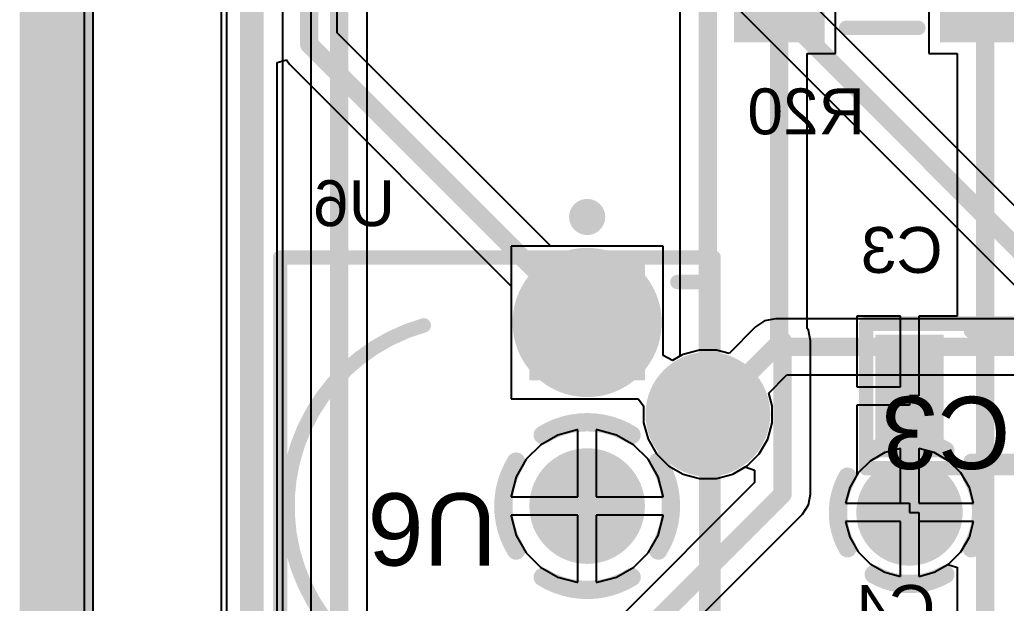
# Model space of a CAD drawing. Header units: inches. Extents: x -8.09 to -2.28, y -0.1 to 6.11.
# Drawn here: x -8.085 to -7.547, y 2.292 to 2.61 of the extents above; entities that cross this region are included whole.
import ezdxf

# ---------------------------------------------------------------- set-up
doc = ezdxf.new("R2010")
doc.units = ezdxf.units.IN
doc.header["$MEASUREMENT"] = 0
for name, color, linetype in [('BottomLayer', 5, 'Continuous'), ('BottomSolder', 6, 'Continuous'), ('InternalPlane1', 76, 'Continuous'), ('InternalPlane2', 16, 'Continuous'), ('KeepOutLayer', 6, 'Continuous'), ('Mechanical5', 56, 'Continuous'), ('MultiLayer', 9, 'Continuous'), ('PadHoleLayer', 156, 'Continuous'), ('TopLayer', 1, 'Continuous'), ('TopOverlay', 2, 'Continuous'), ('TopPaste', 8, 'Continuous'), ('TopSolder', 216, 'Continuous'), ('ViaHoleLayer', 16, 'Continuous')]:
    doc.layers.add(name, color=color, linetype=linetype)
doc.styles.add('Arial', font='', dxfattribs={"height": 0.2})
doc.styles.get('Arial').set_extended_font_data('Arial')

# ---------------------------------------------------------------- blocks, each defined once
blk = doc.blocks.new('FP_6_550_5169_01_4_MFG_8')
at = {"layer": 'BottomLayer'}
h = blk.add_hatch(color=5, dxfattribs=at)
edge = h.paths.add_edge_path()
edge.add_arc((-0.04921, 0.1), 0.0315, 0, 360)
h = blk.add_hatch(color=5, dxfattribs=at)
edge = h.paths.add_edge_path()
edge.add_arc((-0.04921, 0), 0.0315, 0, 360)
blk.add_hatch(color=5, dxfattribs=at).paths.add_polyline_path([(-0.08071, -0.0685), (-0.01772, -0.0685), (-0.01772, -0.1315), (-0.08071, -0.1315)])
at = {"layer": 'BottomSolder'}
h = blk.add_hatch(color=6, dxfattribs=at)
edge = h.paths.add_edge_path()
edge.add_arc((-0.04921, 0.1), 0.0315, 0, 360)
h = blk.add_hatch(color=6, dxfattribs=at)
edge = h.paths.add_edge_path()
edge.add_arc((-0.04921, 0), 0.0315, 0, 360)
blk.add_hatch(color=6, dxfattribs=at).paths.add_polyline_path([(-0.08071, -0.0685), (-0.01772, -0.0685), (-0.01772, -0.1315), (-0.08071, -0.1315)])
at = {"layer": 'InternalPlane1'}
h = blk.add_hatch(color=76, dxfattribs=at)
edge = h.paths.add_edge_path()
edge.add_arc((-0.04921, 0.1), 0.04067, 0, 360)
h = blk.add_hatch(color=76, dxfattribs=at)
edge = h.paths.add_edge_path()
edge.add_arc((-0.04921, -0.1), 0.04067, 0, 360)
at = {"layer": 'InternalPlane2'}
h = blk.add_hatch(color=16, dxfattribs=at)
edge = h.paths.add_edge_path()
edge.add_arc((-0.04921, 0.1), 0.04067, 0, 360)
h = blk.add_hatch(color=16, dxfattribs=at)
edge = h.paths.add_edge_path()
edge.add_arc((-0.04921, -0.1), 0.04067, 0, 360)
at = {"layer": 'MultiLayer'}
h = blk.add_hatch(color=9, dxfattribs=at)
edge = h.paths.add_edge_path()
edge.add_arc((-0.04921, 0.1), 0.0315, 0, 360)
h = blk.add_hatch(color=9, dxfattribs=at)
edge = h.paths.add_edge_path()
edge.add_arc((-0.04921, 0), 0.0315, 0, 360)
blk.add_hatch(color=9, dxfattribs=at).paths.add_polyline_path([(-0.08071, -0.0685), (-0.01772, -0.0685), (-0.01772, -0.1315), (-0.08071, -0.1315)])
at = {"layer": 'PadHoleLayer'}
h = blk.add_hatch(color=156, dxfattribs=at)
edge = h.paths.add_edge_path()
edge.add_arc((-0.04921, 0.1), 0.02067, 0, 360)
h = blk.add_hatch(color=156, dxfattribs=at)
edge = h.paths.add_edge_path()
edge.add_arc((-0.04921, 0), 0.02067, 0, 360)
h = blk.add_hatch(color=156, dxfattribs=at)
edge = h.paths.add_edge_path()
edge.add_arc((-0.04921, -0.1), 0.02067, 0, 360)
at = {"layer": 'TopLayer'}
h = blk.add_hatch(color=1, dxfattribs=at)
edge = h.paths.add_edge_path()
edge.add_arc((-0.04921, 0.1), 0.0315, 0, 360)
h = blk.add_hatch(color=1, dxfattribs=at)
edge = h.paths.add_edge_path()
edge.add_arc((-0.04921, 0), 0.0315, 0, 360)
blk.add_hatch(color=1, dxfattribs=at).paths.add_polyline_path([(-0.08071, -0.0685), (-0.01772, -0.0685), (-0.01772, -0.1315), (-0.08071, -0.1315)])
at = {"layer": 'TopSolder'}
h = blk.add_hatch(color=216, dxfattribs=at)
edge = h.paths.add_edge_path()
edge.add_arc((-0.04921, 0.1), 0.0315, 0, 360)
h = blk.add_hatch(color=216, dxfattribs=at)
edge = h.paths.add_edge_path()
edge.add_arc((-0.04921, 0), 0.0315, 0, 360)
blk.add_hatch(color=216, dxfattribs=at).paths.add_polyline_path([(-0.08071, -0.0685), (-0.01772, -0.0685), (-0.01772, -0.1315), (-0.08071, -0.1315)])
at = {"layer": 'InternalPlane1'}
for points in [[(-0.07341, 0.03873, 0.01, 0.01, -0.286745), (-0.02501, 0.03873, 0.01, 0.01, 0)], [(-0.08794, -0.0242, 0.01, 0.01, -0.286745), (-0.08794, 0.0242, 0.01, 0.01, 0)], [(-0.01048, 0.0242, 0.01, 0.01, -0.286745), (-0.01048, -0.0242, 0.01, 0.01, 0)], [(-0.02501, -0.03873, 0.01, 0.01, -0.286745), (-0.07341, -0.03873, 0.01, 0.01, 0)]]:
    blk.add_lwpolyline(points, format="xyseb", dxfattribs=at)
for points in [[(-0.07591, 0.03873, 0.005, 0.005, 1), (-0.07091, 0.03873, 0.005, 0.005, 1)], [(-0.02751, 0.03873, 0.005, 0.005, 1), (-0.02251, 0.03873, 0.005, 0.005, 1)], [(-0.09044, 0.0242, 0.005, 0.005, 1), (-0.08544, 0.0242, 0.005, 0.005, 1)], [(-0.01298, 0.0242, 0.005, 0.005, 1), (-0.00798, 0.0242, 0.005, 0.005, 1)], [(-0.09044, -0.0242, 0.005, 0.005, 1), (-0.08544, -0.0242, 0.005, 0.005, 1)], [(-0.01298, -0.0242, 0.005, 0.005, 1), (-0.00798, -0.0242, 0.005, 0.005, 1)], [(-0.07591, -0.03873, 0.005, 0.005, 1), (-0.07091, -0.03873, 0.005, 0.005, 1)], [(-0.02751, -0.03873, 0.005, 0.005, 1), (-0.02251, -0.03873, 0.005, 0.005, 1)]]:
    blk.add_lwpolyline(points, format="xyseb", close=True, dxfattribs=at)
at = {"layer": 'InternalPlane2'}
for points in [[(-0.07341, 0.03873, 0.01, 0.01, -0.286745), (-0.02501, 0.03873, 0.01, 0.01, 0)], [(-0.08794, -0.0242, 0.01, 0.01, -0.286745), (-0.08794, 0.0242, 0.01, 0.01, 0)], [(-0.01048, 0.0242, 0.01, 0.01, -0.286745), (-0.01048, -0.0242, 0.01, 0.01, 0)], [(-0.02501, -0.03873, 0.01, 0.01, -0.286745), (-0.07341, -0.03873, 0.01, 0.01, 0)]]:
    blk.add_lwpolyline(points, format="xyseb", dxfattribs=at)
for points in [[(-0.07591, 0.03873, 0.005, 0.005, 1), (-0.07091, 0.03873, 0.005, 0.005, 1)], [(-0.02751, 0.03873, 0.005, 0.005, 1), (-0.02251, 0.03873, 0.005, 0.005, 1)], [(-0.09044, 0.0242, 0.005, 0.005, 1), (-0.08544, 0.0242, 0.005, 0.005, 1)], [(-0.01298, 0.0242, 0.005, 0.005, 1), (-0.00798, 0.0242, 0.005, 0.005, 1)], [(-0.09044, -0.0242, 0.005, 0.005, 1), (-0.08544, -0.0242, 0.005, 0.005, 1)], [(-0.01298, -0.0242, 0.005, 0.005, 1), (-0.00798, -0.0242, 0.005, 0.005, 1)], [(-0.07591, -0.03873, 0.005, 0.005, 1), (-0.07091, -0.03873, 0.005, 0.005, 1)], [(-0.02751, -0.03873, 0.005, 0.005, 1), (-0.02251, -0.03873, 0.005, 0.005, 1)]]:
    blk.add_lwpolyline(points, format="xyseb", close=True, dxfattribs=at)
at = {"layer": 'Mechanical5'}
for points in [[(-0.11811, 0.13543, 0.00787, 0.00787, 0), (-0.11811, -0.13543, 0.00787, 0.00787, 0)], [(0.11811, 0.13543, 0.00787, 0.00787, 0), (-0.11811, 0.13543, 0.00787, 0.00787, 0)], [(0.11811, 0.13543, 0.00787, 0.00787, 0), (0.11811, -0.13543, 0.00787, 0.00787, 0)], [(0.11811, -0.13543, 0.00787, 0.00787, 0), (-0.11811, -0.13543, 0.00787, 0.00787, 0)]]:
    blk.add_lwpolyline(points, format="xyseb", dxfattribs=at)
for points in [[(-0.12008, 0.13543, 0.00394, 0.00394, 1), (-0.11614, 0.13543, 0.00394, 0.00394, 1)], [(-0.12008, 0.13543, 0.00394, 0.00394, 1), (-0.11614, 0.13543, 0.00394, 0.00394, 1)], [(0.11614, 0.13543, 0.00394, 0.00394, 1), (0.12008, 0.13543, 0.00394, 0.00394, 1)], [(0.11614, 0.13543, 0.00394, 0.00394, 1), (0.12008, 0.13543, 0.00394, 0.00394, 1)], [(-0.12008, -0.13543, 0.00394, 0.00394, 1), (-0.11614, -0.13543, 0.00394, 0.00394, 1)], [(-0.12008, -0.13543, 0.00394, 0.00394, 1), (-0.11614, -0.13543, 0.00394, 0.00394, 1)], [(0.11614, -0.13543, 0.00394, 0.00394, 1), (0.12008, -0.13543, 0.00394, 0.00394, 1)], [(0.11614, -0.13543, 0.00394, 0.00394, 1), (0.12008, -0.13543, 0.00394, 0.00394, 1)]]:
    blk.add_lwpolyline(points, format="xyseb", close=True, dxfattribs=at)
at = {"layer": 'TopOverlay'}
for points in [[(-0.09843, 0.12205, 0.00787, 0.00787, 0), (-0.11417, 0.12205, 0.00787, 0.00787, 0)], [(-0.11417, 0.12205, 0.00787, 0.00787, 0), (-0.11417, -0.12205, 0.00787, 0.00787, 0)], [(0.03986, 0.09843, 0.00787, 0.00787, -0.754342), (0.03986, -0.09843, 0.00787, 0.00787, 0)], [(-0.09843, -0.12205, 0.00787, 0.00787, 0), (-0.11417, -0.12205, 0.00787, 0.00787, 0)]]:
    blk.add_lwpolyline(points, format="xyseb", dxfattribs=at)
for points in [[(-0.11614, 0.12205, 0.00394, 0.00394, 1), (-0.11221, 0.12205, 0.00394, 0.00394, 1)], [(-0.11614, 0.12205, 0.00394, 0.00394, 1), (-0.11221, 0.12205, 0.00394, 0.00394, 1)], [(-0.10039, 0.12205, 0.00394, 0.00394, 1), (-0.09646, 0.12205, 0.00394, 0.00394, 1)], [(0.03789, 0.09843, 0.00394, 0.00394, 1), (0.04183, 0.09843, 0.00394, 0.00394, 1)], [(0.03789, -0.09843, 0.00394, 0.00394, 1), (0.04183, -0.09843, 0.00394, 0.00394, 1)], [(-0.11614, -0.12205, 0.00394, 0.00394, 1), (-0.11221, -0.12205, 0.00394, 0.00394, 1)], [(-0.11614, -0.12205, 0.00394, 0.00394, 1), (-0.11221, -0.12205, 0.00394, 0.00394, 1)], [(-0.10039, -0.12205, 0.00394, 0.00394, 1), (-0.09646, -0.12205, 0.00394, 0.00394, 1)], [(-0.04429, -0.15748, 0.00984, 0.00984, 1), (-0.05413, -0.15748, 0.00984, 0.00984, 1)], [(-0.05659, -0.15748, 0.00492, 0.00492, 1), (-0.05167, -0.15748, 0.00492, 0.00492, 1)], [(-0.04675, -0.15748, 0.00492, 0.00492, 1), (-0.04183, -0.15748, 0.00492, 0.00492, 1)]]:
    blk.add_lwpolyline(points, format="xyseb", close=True, dxfattribs=at)
at = {"layer": 'Mechanical5', "style": 'Arial'}
blk.add_text('U6', height=0.03937, dxfattribs=at).set_placement((0, -0.00697))
blk = doc.blocks.new('RESC3116X65X40NL10T20_71')
at = {"layer": 'TopLayer'}
for points in [[(-0.07677, -0.03346), (-0.07677, 0.03346), (-0.03543, 0.03346), (-0.03543, -0.03346)], [(0.03543, -0.03346), (0.03543, 0.03346), (0.07677, 0.03346), (0.07677, -0.03346)]]:
    blk.add_hatch(color=1, dxfattribs=at).paths.add_polyline_path(points)
at = {"layer": 'TopPaste'}
for points in [[(-0.07677, -0.03346), (-0.07677, 0.03346), (-0.03543, 0.03346), (-0.03543, -0.03346)], [(0.03543, -0.03346), (0.03543, 0.03346), (0.07677, 0.03346), (0.07677, -0.03346)]]:
    blk.add_hatch(color=8, dxfattribs=at).paths.add_polyline_path(points)
at = {"layer": 'TopSolder'}
for points in [[(-0.08077, -0.03746), (-0.08077, 0.03746), (-0.03143, 0.03746), (-0.03143, -0.03746)], [(0.03143, -0.03746), (0.03143, 0.03746), (0.08077, 0.03746), (0.08077, -0.03746)]]:
    blk.add_hatch(color=216, dxfattribs=at).paths.add_polyline_path(points)
at = {"layer": 'TopOverlay'}
for points in [[(0.01968, 0.02953, 0.00787, 0.00787, 0), (-0.01969, 0.02953, 0.00787, 0.00787, 0)], [(0.01968, -0.02953, 0.00787, 0.00787, 0), (-0.01969, -0.02953, 0.00787, 0.00787, 0)]]:
    blk.add_lwpolyline(points, format="xyseb", dxfattribs=at)
for points in [[(-0.02165, 0.02953, 0.00394, 0.00394, 1), (-0.01772, 0.02953, 0.00394, 0.00394, 1)], [(0.01772, 0.02953, 0.00394, 0.00394, 1), (0.02165, 0.02953, 0.00394, 0.00394, 1)], [(-0.02165, -0.02953, 0.00394, 0.00394, 1), (-0.01772, -0.02953, 0.00394, 0.00394, 1)], [(0.01772, -0.02953, 0.00394, 0.00394, 1), (0.02165, -0.02953, 0.00394, 0.00394, 1)]]:
    blk.add_lwpolyline(points, format="xyseb", close=True, dxfattribs=at)
blk = doc.blocks.new('FP_C1206C_EB_MFG_164')
at = {"layer": 'TopLayer'}
for points in [[(-0.07382, 0.03346), (-0.03642, 0.03346), (-0.03642, -0.03346), (-0.07382, -0.03346)], [(0.03642, 0.03346), (0.07382, 0.03346), (0.07382, -0.03346), (0.03642, -0.03346)]]:
    blk.add_hatch(color=1, dxfattribs=at).paths.add_polyline_path(points)
at = {"layer": 'TopPaste'}
for points in [[(-0.07382, 0.03346), (-0.03642, 0.03346), (-0.03642, -0.03346), (-0.07382, -0.03346)], [(0.03642, 0.03346), (0.07382, 0.03346), (0.07382, -0.03346), (0.03642, -0.03346)]]:
    blk.add_hatch(color=8, dxfattribs=at).paths.add_polyline_path(points)
at = {"layer": 'TopSolder'}
for points in [[(-0.07382, 0.03346), (-0.03642, 0.03346), (-0.03642, -0.03346), (-0.07382, -0.03346)], [(0.03642, 0.03346), (0.07382, 0.03346), (0.07382, -0.03346), (0.03642, -0.03346)]]:
    blk.add_hatch(color=216, dxfattribs=at).paths.add_polyline_path(points)
at = {"layer": 'Mechanical5'}
for points in [[(-0.07874, 0.03937, 0.00787, 0.00787, 0), (-0.07874, -0.03937, 0.00787, 0.00787, 0)], [(0.07874, 0.03937, 0.00787, 0.00787, 0), (-0.07874, 0.03937, 0.00787, 0.00787, 0)], [(0.07874, 0.03937, 0.00787, 0.00787, 0), (0.07874, -0.03937, 0.00787, 0.00787, 0)], [(0.07874, -0.03937, 0.00787, 0.00787, 0), (-0.07874, -0.03937, 0.00787, 0.00787, 0)]]:
    blk.add_lwpolyline(points, format="xyseb", dxfattribs=at)
for points in [[(-0.08071, 0.03937, 0.00394, 0.00394, 1), (-0.07677, 0.03937, 0.00394, 0.00394, 1)], [(-0.08071, 0.03937, 0.00394, 0.00394, 1), (-0.07677, 0.03937, 0.00394, 0.00394, 1)], [(0.07677, 0.03937, 0.00394, 0.00394, 1), (0.08071, 0.03937, 0.00394, 0.00394, 1)], [(0.07677, 0.03937, 0.00394, 0.00394, 1), (0.08071, 0.03937, 0.00394, 0.00394, 1)], [(-0.08071, -0.03937, 0.00394, 0.00394, 1), (-0.07677, -0.03937, 0.00394, 0.00394, 1)], [(-0.08071, -0.03937, 0.00394, 0.00394, 1), (-0.07677, -0.03937, 0.00394, 0.00394, 1)], [(0.07677, -0.03937, 0.00394, 0.00394, 1), (0.08071, -0.03937, 0.00394, 0.00394, 1)], [(0.07677, -0.03937, 0.00394, 0.00394, 1), (0.08071, -0.03937, 0.00394, 0.00394, 1)]]:
    blk.add_lwpolyline(points, format="xyseb", close=True, dxfattribs=at)
at = {"layer": 'TopOverlay'}
for points in [[(0.02165, 0.03543, 0.00787, 0.00787, 0), (-0.02165, 0.03543, 0.00787, 0.00787, 0)], [(0.02165, -0.03543, 0.00787, 0.00787, 0), (-0.02165, -0.03543, 0.00787, 0.00787, 0)]]:
    blk.add_lwpolyline(points, format="xyseb", dxfattribs=at)
for points in [[(-0.02362, 0.03543, 0.00394, 0.00394, 1), (-0.01969, 0.03543, 0.00394, 0.00394, 1)], [(0.01969, 0.03543, 0.00394, 0.00394, 1), (0.02362, 0.03543, 0.00394, 0.00394, 1)], [(-0.02362, -0.03543, 0.00394, 0.00394, 1), (-0.01969, -0.03543, 0.00394, 0.00394, 1)], [(0.01969, -0.03543, 0.00394, 0.00394, 1), (0.02362, -0.03543, 0.00394, 0.00394, 1)]]:
    blk.add_lwpolyline(points, format="xyseb", close=True, dxfattribs=at)
at = {"layer": 'Mechanical5', "style": 'Arial'}
blk.add_text('C3', height=0.03937, dxfattribs=at).set_placement((0, 0.00044))

msp = doc.modelspace()

# ---------------------------------------------------------------- hatches: boundary and pattern name
at = {"layer": 'BottomLayer'}
h = msp.add_hatch(color=5, dxfattribs=at)
edge = h.paths.add_edge_path()
edge.add_arc((-7.71, 2.395), 0.025, 0, 360)
h = msp.add_hatch(color=5, dxfattribs=at)
edge = h.paths.add_edge_path()
edge.add_arc((-7.60012, 2.34153), 0.025, 0, 360)
at = {"layer": 'BottomSolder'}
h = msp.add_hatch(color=6, dxfattribs=at)
edge = h.paths.add_edge_path()
edge.add_arc((-7.71, 2.395), 0.029, 0, 360)
h = msp.add_hatch(color=6, dxfattribs=at)
edge = h.paths.add_edge_path()
edge.add_arc((-7.60012, 2.34153), 0.029, 0, 360)
at = {"layer": 'InternalPlane1'}
h = msp.add_hatch(color=76, dxfattribs=at)
edge = h.paths.add_edge_path()
edge.add_arc((-7.71, 2.395), 0.034, 0, 360)
at = {"layer": 'InternalPlane2'}
h = msp.add_hatch(color=16, dxfattribs=at)
edge = h.paths.add_edge_path()
edge.add_arc((-7.71, 2.395), 0.034, 0, 360)
at = {"layer": 'TopLayer'}
h = msp.add_hatch(color=1, dxfattribs=at)
edge = h.paths.add_edge_path()
edge.add_arc((-7.71, 2.395), 0.025, 0, 360)
h = msp.add_hatch(color=1, dxfattribs=at)
edge = h.paths.add_edge_path()
edge.add_arc((-7.60012, 2.34153), 0.025, 0, 360)
at = {"layer": 'TopSolder'}
h = msp.add_hatch(color=216, dxfattribs=at)
edge = h.paths.add_edge_path()
edge.add_arc((-7.71, 2.395), 0.029, 0, 360)
h = msp.add_hatch(color=216, dxfattribs=at)
edge = h.paths.add_edge_path()
edge.add_arc((-7.60012, 2.34153), 0.029, 0, 360)
at = {"layer": 'ViaHoleLayer'}
h = msp.add_hatch(color=16, dxfattribs=at)
edge = h.paths.add_edge_path()
edge.add_arc((-7.71, 2.395), 0.014, 0, 360)
h = msp.add_hatch(color=16, dxfattribs=at)
edge = h.paths.add_edge_path()
edge.add_arc((-7.60012, 2.34153), 0.014, 0, 360)

# ---------------------------------------------------------------- linework, layer by layer
at = {"layer": 'BottomLayer'}
for p, q in [((-8.04971, -0.0054), (-8.04971, 5.69)), ((-7.97229, 4.049), (-7.97229, 2.13058)), ((-7.94171, 2.13058), (-7.94171, 3.93959)), ((-7.92629, 2.70367), (-7.92629, 2.12486)), ((-7.52167, 2.48729), (-7.72785, 2.69348)), ((-7.89571, 1.32346), (-7.89571, 2.68929)), ((-7.74948, 2.67185), (-7.53881, 2.46119)), ((-7.73429, 2.4865), (-7.81728, 2.4865)), ((-7.81728, 2.4865), (-7.81728, 2.4035)), ((-7.73429, 2.42694), (-7.73429, 2.4865)), ((-7.67323, 2.44706), (-7.67909, 2.4459)), ((-7.4291, 2.44706), (-7.67323, 2.44706)), ((-7.68405, 2.44258), (-7.69848, 2.42815)), ((-7.67909, 2.4459), (-7.68405, 2.44258)), ((-7.71461, 2.43), (-7.72351, 2.42761)), ((-7.70539, 2.43), (-7.71461, 2.43)), ((-7.69848, 2.42815), (-7.70539, 2.43)), ((-7.72929, 2.42428), (-7.73429, 2.42694)), ((-7.72351, 2.42761), (-7.72929, 2.42428)), ((-7.67685, 2.40652), (-7.6669, 2.41647)), ((-7.6669, 2.41647), (-7.316, 2.41647)), ((-7.81728, 2.4035), (-7.74799, 2.4035)), ((-7.74799, 2.4035), (-7.745, 2.39961)), ((-7.675, 2.39961), (-7.67685, 2.40652)), ((-7.745, 2.39961), (-7.745, 2.39039)), ((-7.675, 2.39039), (-7.675, 2.39961)), ((-7.745, 2.39039), (-7.74261, 2.38149)), ((-7.67739, 2.38149), (-7.675, 2.39039)), ((-7.7918, 2.38367), (-7.80127, 2.37821)), ((-7.78125, 2.3865), (-7.7918, 2.38367)), ((-7.78079, 2.3865), (-7.78125, 2.3865)), ((-7.78079, 2.35), (-7.78079, 2.3865)), ((-7.77032, 2.3865), (-7.77079, 2.3865)), ((-7.77079, 2.3865), (-7.77079, 2.35)), ((-7.75977, 2.38367), (-7.77032, 2.3865)), ((-7.75031, 2.37821), (-7.75977, 2.38367)), ((-7.80127, 2.37821), (-7.80899, 2.37048)), ((-7.74258, 2.37048), (-7.75031, 2.37821)), ((-7.74261, 2.38149), (-7.73801, 2.37351)), ((-7.68199, 2.37351), (-7.67739, 2.38149)), ((-7.60512, 2.37643), (-7.61363, 2.37415)), ((-7.60512, 2.34653), (-7.60512, 2.37643)), ((-7.58661, 2.37415), (-7.59512, 2.37643)), ((-7.59512, 2.37643), (-7.59512, 2.34653)), ((-7.73801, 2.37351), (-7.73149, 2.36699)), ((-7.68851, 2.36699), (-7.68199, 2.37351)), ((-7.61363, 2.37415), (-7.62161, 2.36954)), ((-7.57863, 2.36954), (-7.58661, 2.37415)), ((-7.80899, 2.37048), (-7.81446, 2.36102)), ((-7.73712, 2.36102), (-7.74258, 2.37048)), ((-7.73149, 2.36699), (-7.72351, 2.36239)), ((-7.69649, 2.36239), (-7.68851, 2.36699)), ((-7.62161, 2.36954), (-7.62812, 2.36302)), ((-7.57211, 2.36302), (-7.57863, 2.36954)), ((-7.81446, 2.36102), (-7.81728, 2.35046)), ((-7.73429, 2.35046), (-7.73712, 2.36102)), ((-7.72351, 2.36239), (-7.71461, 2.36)), ((-7.70539, 2.36), (-7.69649, 2.36239)), ((-7.62812, 2.36302), (-7.63273, 2.35504)), ((-7.5675, 2.35504), (-7.57211, 2.36302)), ((-7.71461, 2.36), (-7.70539, 2.36)), ((-7.63273, 2.35504), (-7.63501, 2.34653)), ((-7.56522, 2.34653), (-7.5675, 2.35504)), ((-7.81728, 2.35046), (-7.81728, 2.35)), ((-7.81728, 2.35), (-7.78079, 2.35)), ((-7.77079, 2.35), (-7.73429, 2.35)), ((-7.73429, 2.35), (-7.73429, 2.35046)), ((-7.63501, 2.34653), (-7.60512, 2.34653)), ((-7.59512, 2.34653), (-7.56522, 2.34653)), ((-7.78079, 2.34), (-7.81728, 2.34)), ((-7.81728, 2.34), (-7.81728, 2.33954)), ((-7.81728, 2.33954), (-7.81446, 2.32898)), ((-7.78079, 2.3035), (-7.78079, 2.34)), ((-7.73429, 2.34), (-7.77079, 2.34)), ((-7.77079, 2.34), (-7.77079, 2.3035)), ((-7.73712, 2.32898), (-7.73429, 2.33954)), ((-7.73429, 2.33954), (-7.73429, 2.34)), ((-7.60512, 2.33653), (-7.63501, 2.33653)), ((-7.63501, 2.33653), (-7.63273, 2.32802)), ((-7.60512, 2.30664), (-7.60512, 2.33653)), ((-7.56522, 2.33653), (-7.59512, 2.33653)), ((-7.59512, 2.33653), (-7.59512, 2.30664)), ((-7.5675, 2.32802), (-7.56522, 2.33653)), ((-7.81446, 2.32898), (-7.80899, 2.31952)), ((-7.74258, 2.31952), (-7.73712, 2.32898)), ((-7.63273, 2.32802), (-7.62812, 2.32004)), ((-7.57211, 2.32004), (-7.5675, 2.32802)), ((-7.80899, 2.31952), (-7.80127, 2.31179)), ((-7.75031, 2.31179), (-7.74258, 2.31952)), ((-7.62812, 2.32004), (-7.62161, 2.31353)), ((-7.57863, 2.31353), (-7.57211, 2.32004)), ((-7.80127, 2.31179), (-7.7918, 2.30633)), ((-7.75977, 2.30633), (-7.75031, 2.31179)), ((-7.62161, 2.31353), (-7.61363, 2.30892)), ((-7.58661, 2.30892), (-7.57863, 2.31353)), ((-7.7918, 2.30633), (-7.78125, 2.3035)), ((-7.77032, 2.3035), (-7.75977, 2.30633)), ((-7.61363, 2.30892), (-7.60512, 2.30664)), ((-7.59512, 2.30664), (-7.58661, 2.30892)), ((-7.78125, 2.3035), (-7.78079, 2.3035)), ((-7.77079, 2.3035), (-7.77032, 2.3035))]:
    msp.add_line(p, q, dxfattribs=at)
for points in [[(-7.957, 2.099, 0.01, 0.01, 0), (-7.957, 4.049, 0.01, 0.01, 0)], [(-7.761, 2.705, 0.01, 0.01, 0), (-7.528, 2.472, 0.01, 0.01, 0)], [(-7.911, 0.323, 0.01, 0.01, 0), (-7.911, 2.70367, 0.01, 0.01, 0)], [(-7.71, 2.395, 0.01, 0.01, 0), (-7.67323, 2.43177, 0.01, 0.01, 0)], [(-7.67323, 2.43177, 0.01, 0.01, 0), (-7.316, 2.43177, 0.01, 0.01, 0)]]:
    msp.add_lwpolyline(points, format="xyseb", dxfattribs=at)
for points in [[(-7.67573, 2.43177, 0.005, 0.005, 1), (-7.67073, 2.43177, 0.005, 0.005, 1)], [(-7.67573, 2.43177, 0.005, 0.005, 1), (-7.67073, 2.43177, 0.005, 0.005, 1)], [(-7.7125, 2.395, 0.005, 0.005, 1), (-7.7075, 2.395, 0.005, 0.005, 1)]]:
    msp.add_lwpolyline(points, format="xyseb", close=True, dxfattribs=at)
at = {"layer": 'InternalPlane1'}
msp.add_line((-8.0449, -0.0549), (-8.0449, 5.69), dxfattribs=at)
for points in [[(-8.065, 5.69, 0.04, 0.04, 0), (-8.065, -0.075, 0.04, 0.04, 0)], [(-7.61962, 2.37531, 0.01, 0.01, -0.267949), (-7.58062, 2.37531, 0.01, 0.01, 0)], [(-7.63389, 2.32203, 0.01, 0.01, -0.267949), (-7.63389, 2.36103, 0.01, 0.01, 0)], [(-7.56634, 2.36103, 0.01, 0.01, -0.267949), (-7.56634, 2.32203, 0.01, 0.01, 0)], [(-7.58062, 2.30776, 0.01, 0.01, -0.267949), (-7.61962, 2.30776, 0.01, 0.01, 0)]]:
    msp.add_lwpolyline(points, format="xyseb", dxfattribs=at)
for points in [[(-7.62212, 2.37531, 0.005, 0.005, 1), (-7.61712, 2.37531, 0.005, 0.005, 1)], [(-7.58312, 2.37531, 0.005, 0.005, 1), (-7.57812, 2.37531, 0.005, 0.005, 1)], [(-7.63639, 2.36103, 0.005, 0.005, 1), (-7.63139, 2.36103, 0.005, 0.005, 1)], [(-7.56884, 2.36103, 0.005, 0.005, 1), (-7.56384, 2.36103, 0.005, 0.005, 1)], [(-7.63639, 2.32203, 0.005, 0.005, 1), (-7.63139, 2.32203, 0.005, 0.005, 1)], [(-7.56884, 2.32203, 0.005, 0.005, 1), (-7.56384, 2.32203, 0.005, 0.005, 1)], [(-7.62212, 2.30776, 0.005, 0.005, 1), (-7.61712, 2.30776, 0.005, 0.005, 1)], [(-7.58312, 2.30776, 0.005, 0.005, 1), (-7.57812, 2.30776, 0.005, 0.005, 1)]]:
    msp.add_lwpolyline(points, format="xyseb", close=True, dxfattribs=at)
at = {"layer": 'InternalPlane2'}
msp.add_line((-8.0449, -0.0549), (-8.0449, 5.69), dxfattribs=at)
for points in [[(-8.065, 5.69, 0.04, 0.04, 0), (-8.065, -0.075, 0.04, 0.04, 0)], [(-7.61962, 2.37531, 0.01, 0.01, -0.267949), (-7.58062, 2.37531, 0.01, 0.01, 0)], [(-7.63389, 2.32203, 0.01, 0.01, -0.267949), (-7.63389, 2.36103, 0.01, 0.01, 0)], [(-7.56634, 2.36103, 0.01, 0.01, -0.267949), (-7.56634, 2.32203, 0.01, 0.01, 0)], [(-7.58062, 2.30776, 0.01, 0.01, -0.267949), (-7.61962, 2.30776, 0.01, 0.01, 0)]]:
    msp.add_lwpolyline(points, format="xyseb", dxfattribs=at)
for points in [[(-7.62212, 2.37531, 0.005, 0.005, 1), (-7.61712, 2.37531, 0.005, 0.005, 1)], [(-7.58312, 2.37531, 0.005, 0.005, 1), (-7.57812, 2.37531, 0.005, 0.005, 1)], [(-7.63639, 2.36103, 0.005, 0.005, 1), (-7.63139, 2.36103, 0.005, 0.005, 1)], [(-7.56884, 2.36103, 0.005, 0.005, 1), (-7.56384, 2.36103, 0.005, 0.005, 1)], [(-7.63639, 2.32203, 0.005, 0.005, 1), (-7.63139, 2.32203, 0.005, 0.005, 1)], [(-7.56884, 2.32203, 0.005, 0.005, 1), (-7.56384, 2.32203, 0.005, 0.005, 1)], [(-7.62212, 2.30776, 0.005, 0.005, 1), (-7.61712, 2.30776, 0.005, 0.005, 1)], [(-7.58312, 2.30776, 0.005, 0.005, 1), (-7.57812, 2.30776, 0.005, 0.005, 1)]]:
    msp.add_lwpolyline(points, format="xyseb", close=True, dxfattribs=at)
at = {"layer": 'KeepOutLayer'}
msp.add_lwpolyline([(-8.065, -0.075, 0.01, 0.01, 0), (-8.065, 5.69, 0.01, 0.01, 0)], format="xyseb", dxfattribs=at)
at = {"layer": 'TopLayer'}
for p, q in [((-8.04971, -0.0054), (-8.04971, 5.69)), ((-7.97529, 2.87988), (-7.97529, 2.24488)), ((-7.72529, 2.68684), (-7.72529, 2.42669)), ((-7.64043, 2.59154), (-7.64043, 2.67846)), ((-7.58957, 2.67846), (-7.58957, 2.59154)), ((-7.91195, 2.60279), (-7.91195, 2.62827)), ((-7.79566, 2.4865), (-7.91195, 2.60279)), ((-7.65581, 2.44182), (-7.65581, 2.59154)), ((-7.65581, 2.59154), (-7.64043, 2.59154)), ((-7.58957, 2.59154), (-7.57419, 2.59154)), ((-7.57419, 2.59154), (-7.57419, 2.44846)), ((-7.94471, 2.58659), (-7.93971, 2.58811)), ((-7.94471, 2.25122), (-7.94471, 2.58659)), ((-7.93971, 2.58811), (-7.93806, 2.58564)), ((-7.93806, 2.58564), (-7.81728, 2.46487)), ((-7.73429, 2.4865), (-7.79566, 2.4865)), ((-7.73429, 2.42694), (-7.73429, 2.4865)), ((-7.81728, 2.46487), (-7.81728, 2.4035)), ((-7.60512, 2.44846), (-7.62882, 2.44846)), ((-7.62882, 2.44846), (-7.62882, 2.41)), ((-7.60512, 2.41), (-7.60512, 2.44846)), ((-7.57419, 2.44846), (-7.59512, 2.44846)), ((-7.59512, 2.44846), (-7.59512, 2.405)), ((-7.65516, 2.44085), (-7.65581, 2.44182)), ((-7.654, 2.435), (-7.65516, 2.44085)), ((-7.654, 2.3515), (-7.654, 2.435)), ((-7.72935, 2.42431), (-7.73429, 2.42694)), ((-7.72529, 2.42669), (-7.72935, 2.42431)), ((-7.62882, 2.41), (-7.60512, 2.41)), ((-7.81728, 2.4035), (-7.74799, 2.4035)), ((-7.74799, 2.4035), (-7.745, 2.39961)), ((-7.59512, 2.405), (-7.60012, 2.405)), ((-7.60012, 2.405), (-7.60012, 2.4)), ((-7.745, 2.39961), (-7.745, 2.39039)), ((-7.60012, 2.4), (-7.62882, 2.4)), ((-7.62882, 2.4), (-7.62882, 2.36182)), ((-7.745, 2.39039), (-7.74261, 2.38149)), ((-7.7918, 2.38367), (-7.80127, 2.37821)), ((-7.78125, 2.3865), (-7.7918, 2.38367)), ((-7.78079, 2.3865), (-7.78125, 2.3865)), ((-7.78079, 2.35), (-7.78079, 2.3865)), ((-7.77032, 2.3865), (-7.77079, 2.3865)), ((-7.77079, 2.3865), (-7.77079, 2.35)), ((-7.75977, 2.38367), (-7.77032, 2.3865)), ((-7.75031, 2.37821), (-7.75977, 2.38367)), ((-7.80127, 2.37821), (-7.80899, 2.37048)), ((-7.74258, 2.37048), (-7.75031, 2.37821)), ((-7.74261, 2.38149), (-7.73801, 2.37351)), ((-7.73801, 2.37351), (-7.73149, 2.36699)), ((-7.80899, 2.37048), (-7.81446, 2.36102)), ((-7.73712, 2.36102), (-7.74258, 2.37048)), ((-7.73149, 2.36699), (-7.72351, 2.36239)), ((-7.69649, 2.36239), (-7.68959, 2.36637)), ((-7.68959, 2.36637), (-7.68459, 2.36452)), ((-7.81446, 2.36102), (-7.81728, 2.35046)), ((-7.73429, 2.35046), (-7.73712, 2.36102)), ((-7.72351, 2.36239), (-7.71461, 2.36)), ((-7.70539, 2.36), (-7.69649, 2.36239)), ((-7.68459, 2.36452), (-7.68459, 2.35783)), ((-7.62882, 2.36182), (-7.63273, 2.35504)), ((-7.68459, 2.35783), (-7.75912, 2.28329)), ((-7.71461, 2.36), (-7.70539, 2.36)), ((-7.63273, 2.35504), (-7.63501, 2.34653)), ((-7.81728, 2.35046), (-7.81728, 2.35)), ((-7.81728, 2.35), (-7.78079, 2.35)), ((-7.77079, 2.35), (-7.73429, 2.35)), ((-7.73429, 2.35), (-7.73429, 2.35046)), ((-7.65516, 2.34564), (-7.654, 2.3515)), ((-7.65848, 2.34068), (-7.65516, 2.34564)), ((-7.63501, 2.34653), (-7.60012, 2.34653)), ((-7.60012, 2.34653), (-7.60012, 2.34153)), ((-7.78079, 2.34), (-7.81728, 2.34)), ((-7.81728, 2.34), (-7.81728, 2.33954)), ((-7.81728, 2.33954), (-7.81446, 2.32898)), ((-7.78079, 2.3035), (-7.78079, 2.34)), ((-7.73429, 2.34), (-7.77079, 2.34)), ((-7.77079, 2.34), (-7.77079, 2.3035)), ((-7.73749, 2.26167), (-7.65848, 2.34068)), ((-7.73712, 2.32898), (-7.73429, 2.33954)), ((-7.73429, 2.33954), (-7.73429, 2.34)), ((-7.60012, 2.34153), (-7.59512, 2.34153)), ((-7.59512, 2.34153), (-7.59512, 2.30664)), ((-7.60512, 2.33653), (-7.63501, 2.33653)), ((-7.63501, 2.33653), (-7.63273, 2.32802)), ((-7.60512, 2.30664), (-7.60512, 2.33653)), ((-7.81446, 2.32898), (-7.80899, 2.31952)), ((-7.74258, 2.31952), (-7.73712, 2.32898)), ((-7.63273, 2.32802), (-7.62812, 2.32004)), ((-7.80899, 2.31952), (-7.80127, 2.31179)), ((-7.75031, 2.31179), (-7.74258, 2.31952)), ((-7.62812, 2.32004), (-7.62161, 2.31353)), ((-7.80127, 2.31179), (-7.7918, 2.30633)), ((-7.75977, 2.30633), (-7.75031, 2.31179)), ((-7.62161, 2.31353), (-7.61363, 2.30892)), ((-7.58661, 2.30892), (-7.57919, 2.3132)), ((-7.57919, 2.3132), (-7.57444, 2.31179)), ((-7.57444, 2.31179), (-7.57419, 2.31169)), ((-7.7918, 2.30633), (-7.78125, 2.3035)), ((-7.77032, 2.3035), (-7.75977, 2.30633)), ((-7.61363, 2.30892), (-7.60512, 2.30664)), ((-7.59512, 2.30664), (-7.58661, 2.30892)), ((-7.57419, 2.31169), (-7.57419, 2.25754)), ((-7.78125, 2.3035), (-7.78079, 2.3035)), ((-7.77079, 2.3035), (-7.77032, 2.3035))]:
    msp.add_line(p, q, dxfattribs=at)
for points in [[(-7.96, 2.24488, 0.01, 0.01, 0), (-7.96, 2.87988, 0.01, 0.01, 0)], [(-7.71, 2.395, 0.01, 0.01, 0), (-7.71, 2.77, 0.01, 0.01, 0)], [(-7.92724, 2.59646, 0.01, 0.01, 0), (-7.92724, 2.67, 0.01, 0.01, 0)], [(-7.6711, 2.43681, 0.01, 0.01, 0), (-7.6711, 2.635, 0.01, 0.01, 0)], [(-7.5589, 2.10385, 0.01, 0.01, 0), (-7.5589, 2.635, 0.01, 0.01, 0)], [(-7.92724, 2.59646, 0.01, 0.01, 0), (-7.77579, 2.445, 0.01, 0.01, 0)], [(-7.6711, 2.43681, 0.01, 0.01, 0), (-7.66929, 2.435, 0.01, 0.01, 0)], [(-7.66929, 2.3515, 0.01, 0.01, 0), (-7.66929, 2.435, 0.01, 0.01, 0)], [(-7.60012, 2.34153, 0.01, 0.01, 0), (-7.60012, 2.405, 0.01, 0.01, 0)], [(-7.77579, 2.245, 0.01, 0.01, 0), (-7.66929, 2.3515, 0.01, 0.01, 0)]]:
    msp.add_lwpolyline(points, format="xyseb", dxfattribs=at)
for points in [[(-7.92974, 2.59646, 0.005, 0.005, 1), (-7.92474, 2.59646, 0.005, 0.005, 1)], [(-7.92974, 2.59646, 0.005, 0.005, 1), (-7.92474, 2.59646, 0.005, 0.005, 1)], [(-7.77829, 2.445, 0.005, 0.005, 1), (-7.77329, 2.445, 0.005, 0.005, 1)], [(-7.6736, 2.43681, 0.005, 0.005, 1), (-7.6686, 2.43681, 0.005, 0.005, 1)], [(-7.6736, 2.43681, 0.005, 0.005, 1), (-7.6686, 2.43681, 0.005, 0.005, 1)], [(-7.67179, 2.435, 0.005, 0.005, 1), (-7.66679, 2.435, 0.005, 0.005, 1)], [(-7.67179, 2.435, 0.005, 0.005, 1), (-7.66679, 2.435, 0.005, 0.005, 1)], [(-7.60262, 2.405, 0.005, 0.005, 1), (-7.59762, 2.405, 0.005, 0.005, 1)], [(-7.7125, 2.395, 0.005, 0.005, 1), (-7.7075, 2.395, 0.005, 0.005, 1)], [(-7.67179, 2.3515, 0.005, 0.005, 1), (-7.66679, 2.3515, 0.005, 0.005, 1)], [(-7.67179, 2.3515, 0.005, 0.005, 1), (-7.66679, 2.3515, 0.005, 0.005, 1)], [(-7.60262, 2.34153, 0.005, 0.005, 1), (-7.59762, 2.34153, 0.005, 0.005, 1)]]:
    msp.add_lwpolyline(points, format="xyseb", close=True, dxfattribs=at)

# ---------------------------------------------------------------- block references
at = {"rotation": 180}
for name, p in [('RESC3116X65X40NL10T20_71', (-7.615, 2.635)), ('FP_6_550_5169_01_4_MFG_8', (-7.825, 2.345)), ('FP_C1206C_EB_MFG_164', (-7.545, 2.405))]:
    msp.add_blockref(name, p, dxfattribs=at)

# ---------------------------------------------------------------- texts
at = {"layer": 'TopOverlay', "style": 'Arial', "text_generation_flag": 2}
for s, p in [('R20', (-7.62441, 2.5475)), ('U6', (-7.88048, 2.4975)), ('C3', (-7.582, 2.472)), ('C4', (-7.586, 2.277))]:
    msp.add_text(s, height=0.025, dxfattribs=at).set_placement(p)

doc.saveas('drawing.dxf')
